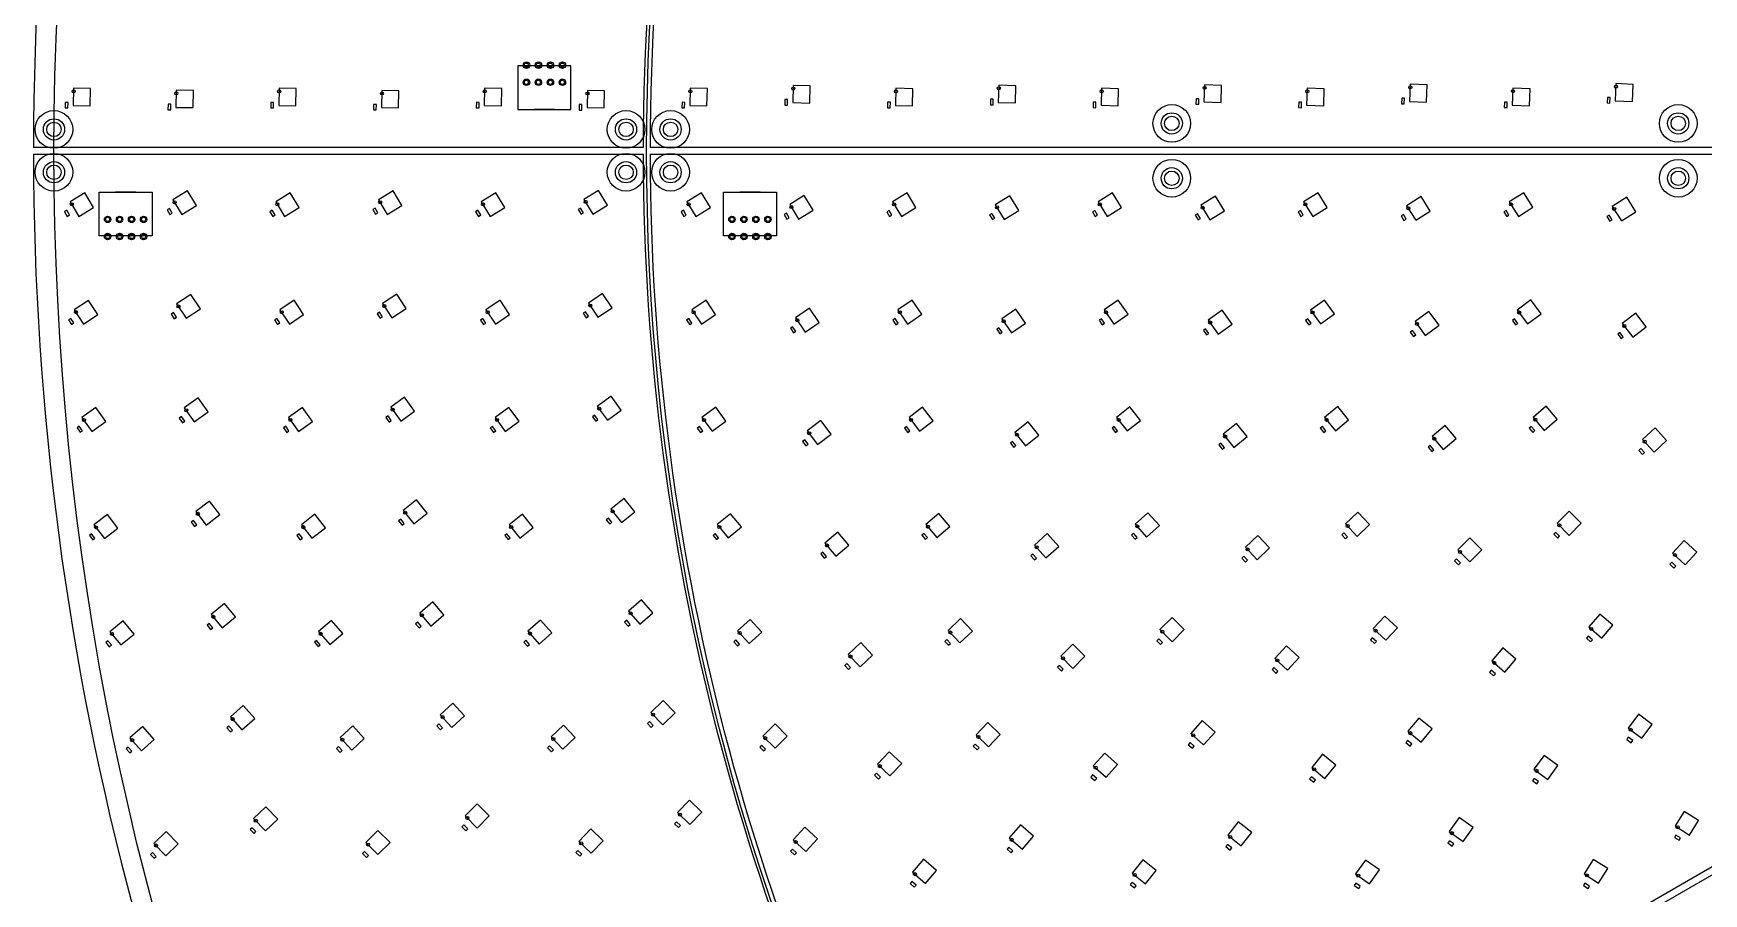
# Model space of a CAD drawing. Header units: millimetres. Extents: x -854 to 854, y -854 to 854.
# Drawn here: x -854 to -366.4, y -216.8 to 34.3 of the extents above; entities that cross this region are included whole.
import ezdxf

# ---------------------------------------------------------------- set-up
doc = ezdxf.new("R2010")
doc.units = ezdxf.units.MM
for name, color, linetype in [('CAP', 30, 'Continuous'), ('LED', 7, 'Continuous'), ('MOUNT', 1, 'Continuous'), ('OUTLINE', 2, 'Continuous'), ('WAGO', 3, 'Continuous')]:
    doc.layers.add(name, color=color, linetype=linetype)

msp = doc.modelspace()

# ---------------------------------------------------------------- linework, layer by layer
at = {"layer": 'CAP'}
for points in [[(-634.63, 14.97), (-634.67, 13.37), (-633.87, 13.35), (-633.83, 14.95), (-634.63, 14.97)], [(-574.6, 15.07), (-574.65, 13.47), (-573.85, 13.45), (-573.81, 15.05), (-574.6, 15.07)], [(-514.58, 15.19), (-514.63, 13.6), (-513.83, 13.57), (-513.78, 15.17), (-514.58, 15.19)], [(-454.54, 15.36), (-454.6, 13.76), (-453.8, 13.73), (-453.74, 15.33), (-454.54, 15.36)], [(-394.5, 15.57), (-394.57, 13.97), (-393.77, 13.94), (-393.7, 15.54), (-394.5, 15.57)], [(-844.68, 14.15), (-844.71, 12.55), (-843.91, 12.53), (-843.88, 14.13), (-844.68, 14.15)], [(-814.69, 13.59), (-814.72, 11.99), (-813.92, 11.97), (-813.89, 13.57), (-814.69, 13.59)], [(-784.67, 14.15), (-784.71, 12.55), (-783.91, 12.54), (-783.87, 14.14), (-784.67, 14.15)], [(-754.68, 13.55), (-754.71, 11.95), (-753.91, 11.93), (-753.88, 13.53), (-754.68, 13.55)], [(-724.66, 14.16), (-724.7, 12.56), (-723.9, 12.54), (-723.86, 14.14), (-724.66, 14.16)], [(-694.67, 13.51), (-694.71, 11.91), (-693.91, 11.89), (-693.87, 13.49), (-694.67, 13.51)], [(-664.65, 14.17), (-664.69, 12.57), (-663.89, 12.55), (-663.85, 14.15), (-664.65, 14.17)], [(-604.64, 14.18), (-604.68, 12.58), (-603.88, 12.56), (-603.84, 14.16), (-604.64, 14.18)], [(-544.62, 14.2), (-544.66, 12.6), (-543.86, 12.57), (-543.82, 14.17), (-544.62, 14.2)], [(-484.59, 14.21), (-484.65, 12.61), (-483.85, 12.59), (-483.79, 14.19), (-484.59, 14.21)], [(-424.56, 14.23), (-424.62, 12.64), (-423.82, 12.61), (-423.77, 14.21), (-424.56, 14.23)], [(-844.96, -17.76), (-844.14, -19.13), (-843.45, -18.72), (-844.28, -17.35), (-844.96, -17.76)], [(-814.97, -17.2), (-814.14, -18.57), (-813.46, -18.16), (-814.28, -16.79), (-814.97, -17.2)], [(-784.95, -17.77), (-784.12, -19.14), (-783.44, -18.72), (-784.26, -17.35), (-784.95, -17.77)], [(-754.95, -17.16), (-754.13, -18.53), (-753.44, -18.12), (-754.27, -16.75), (-754.95, -17.16)], [(-724.93, -17.78), (-724.1, -19.14), (-723.42, -18.73), (-724.25, -17.36), (-724.93, -17.78)], [(-694.94, -17.12), (-694.11, -18.49), (-693.42, -18.07), (-694.25, -16.71), (-694.94, -17.12)], [(-664.91, -17.79), (-664.08, -19.15), (-663.4, -18.74), (-664.23, -17.37), (-664.91, -17.79)], [(-634.88, -18.58), (-634.04, -19.95), (-633.36, -19.53), (-634.2, -18.16), (-634.88, -18.58)], [(-604.89, -17.8), (-604.05, -19.16), (-603.37, -18.74), (-604.21, -17.38), (-604.89, -17.8)], [(-574.85, -18.68), (-574.01, -20.05), (-573.33, -19.63), (-574.17, -18.26), (-574.85, -18.68)], [(-544.86, -17.81), (-544.02, -19.17), (-543.34, -18.75), (-544.18, -17.39), (-544.86, -17.81)], [(-514.81, -18.81), (-513.96, -20.17), (-513.28, -19.75), (-514.13, -18.39), (-514.81, -18.81)], [(-484.82, -17.83), (-483.98, -19.19), (-483.3, -18.77), (-484.14, -17.41), (-484.82, -17.83)], [(-454.76, -18.97), (-453.9, -20.33), (-453.23, -19.9), (-454.08, -18.55), (-454.76, -18.97)], [(-424.78, -17.85), (-423.92, -19.21), (-423.25, -18.78), (-424.1, -17.43), (-424.78, -17.85)], [(-394.68, -19.19), (-393.83, -20.54), (-393.15, -20.11), (-394.01, -18.76), (-394.68, -19.19)], [(-813.75, -47.66), (-812.88, -49), (-812.21, -48.56), (-813.09, -47.22), (-813.75, -47.66)], [(-753.65, -47.55), (-752.77, -48.88), (-752.1, -48.44), (-752.98, -47.11), (-753.65, -47.55)], [(-693.53, -47.42), (-692.64, -48.75), (-691.98, -48.3), (-692.86, -46.97), (-693.53, -47.42)], [(-843.71, -49.34), (-842.83, -50.68), (-842.16, -50.24), (-843.04, -48.9), (-843.71, -49.34)], [(-783.6, -49.36), (-782.71, -50.69), (-782.05, -50.25), (-782.93, -48.92), (-783.6, -49.36)], [(-723.47, -49.38), (-722.58, -50.71), (-721.91, -50.27), (-722.8, -48.94), (-723.47, -49.38)], [(-663.31, -49.4), (-662.42, -50.73), (-661.75, -50.28), (-662.65, -48.95), (-663.31, -49.4)], [(-633.03, -51.78), (-632.13, -53.1), (-631.47, -52.65), (-632.38, -51.33), (-633.03, -51.78)], [(-603.13, -49.43), (-602.22, -50.75), (-601.56, -50.3), (-602.47, -48.98), (-603.13, -49.43)], [(-572.79, -52.08), (-571.87, -53.39), (-571.21, -52.93), (-572.13, -51.62), (-572.79, -52.08)], [(-542.9, -49.46), (-541.98, -50.77), (-541.33, -50.31), (-542.25, -49), (-542.9, -49.46)], [(-512.47, -52.44), (-511.54, -53.74), (-510.89, -53.28), (-511.82, -51.97), (-512.47, -52.44)], [(-482.62, -49.5), (-481.69, -50.8), (-481.04, -50.33), (-481.97, -49.03), (-482.62, -49.5)], [(-452.07, -52.91), (-451.12, -54.19), (-450.47, -53.72), (-451.42, -52.43), (-452.07, -52.91)], [(-422.25, -49.55), (-421.3, -50.83), (-420.66, -50.36), (-421.61, -49.07), (-422.25, -49.55)], [(-391.51, -53.52), (-390.54, -54.79), (-389.9, -54.3), (-390.88, -53.03), (-391.51, -53.52)], [(-811.4, -78.05), (-810.48, -79.36), (-809.82, -78.9), (-810.75, -77.59), (-811.4, -78.05)], [(-751.12, -77.86), (-750.19, -79.15), (-749.54, -78.69), (-750.48, -77.39), (-751.12, -77.86)], [(-690.8, -77.62), (-689.86, -78.91), (-689.21, -78.44), (-690.16, -77.15), (-690.8, -77.62)], [(-841.27, -80.85), (-840.35, -82.16), (-839.69, -81.7), (-840.62, -80.39), (-841.27, -80.85)], [(-780.97, -80.87), (-780.04, -82.17), (-779.39, -81.7), (-780.32, -80.4), (-780.97, -80.87)], [(-720.62, -80.89), (-719.68, -82.18), (-719.03, -81.71), (-719.98, -80.42), (-720.62, -80.89)], [(-660.21, -80.91), (-659.25, -82.19), (-658.61, -81.71), (-659.57, -80.43), (-660.21, -80.91)], [(-599.71, -80.93), (-598.74, -82.2), (-598.11, -81.71), (-599.08, -80.44), (-599.71, -80.93)], [(-539.11, -80.95), (-538.11, -82.2), (-537.49, -81.7), (-538.48, -80.45), (-539.11, -80.95)], [(-478.35, -80.96), (-477.33, -82.2), (-476.71, -81.69), (-477.73, -80.45), (-478.35, -80.96)], [(-417.37, -80.96), (-416.33, -82.18), (-415.72, -81.65), (-416.76, -80.44), (-417.37, -80.96)], [(-629.46, -84.84), (-628.48, -86.11), (-627.85, -85.63), (-628.82, -84.36), (-629.46, -84.84)], [(-568.79, -85.29), (-567.8, -86.55), (-567.17, -86.05), (-568.16, -84.8), (-568.79, -85.29)], [(-507.95, -85.85), (-506.93, -87.08), (-506.31, -86.58), (-507.33, -85.34), (-507.95, -85.85)], [(-446.85, -86.54), (-445.8, -87.75), (-445.2, -87.23), (-446.24, -86.02), (-446.85, -86.54)], [(-385.36, -87.44), (-384.28, -88.62), (-383.69, -88.08), (-384.77, -86.9), (-385.36, -87.44)], [(-686.76, -107.68), (-685.76, -108.93), (-685.13, -108.43), (-686.13, -107.18), (-686.76, -107.68)], [(-837.66, -112.25), (-836.69, -113.52), (-836.05, -113.04), (-837.03, -111.77), (-837.66, -112.25)], [(-807.92, -108.34), (-806.94, -109.61), (-806.31, -109.12), (-807.28, -107.85), (-807.92, -108.34)], [(-777.08, -112.25), (-776.1, -113.51), (-775.47, -113.02), (-776.45, -111.76), (-777.08, -112.25)], [(-747.38, -108.04), (-746.39, -109.3), (-745.76, -108.8), (-746.75, -107.54), (-747.38, -108.04)], [(-716.41, -112.25), (-715.41, -113.49), (-714.78, -112.99), (-715.79, -111.75), (-716.41, -112.25)], [(-655.61, -112.23), (-654.59, -113.47), (-653.98, -112.96), (-655, -111.72), (-655.61, -112.23)], [(-594.66, -112.2), (-593.62, -113.42), (-593.01, -112.9), (-594.05, -111.68), (-594.66, -112.2)], [(-533.49, -112.15), (-532.42, -113.35), (-531.83, -112.82), (-532.89, -111.62), (-533.49, -112.15)], [(-472.03, -112.07), (-470.93, -113.24), (-470.35, -112.69), (-471.44, -111.52), (-472.03, -112.07)], [(-410.15, -111.93), (-409.02, -113.06), (-408.46, -112.49), (-409.59, -111.36), (-410.15, -111.93)], [(-624.15, -117.67), (-623.12, -118.89), (-622.51, -118.37), (-623.55, -117.15), (-624.15, -117.67)], [(-562.87, -118.22), (-561.8, -119.42), (-561.21, -118.88), (-562.27, -117.69), (-562.87, -118.22)], [(-501.24, -118.88), (-500.15, -120.05), (-499.57, -119.5), (-500.66, -118.34), (-501.24, -118.88)], [(-439.13, -119.69), (-438, -120.82), (-437.43, -120.26), (-438.57, -119.13), (-439.13, -119.69)], [(-376.27, -120.69), (-375.09, -121.77), (-374.55, -121.18), (-375.73, -120.1), (-376.27, -120.69)], [(-803.3, -138.47), (-802.28, -139.7), (-801.66, -139.19), (-802.69, -137.96), (-803.3, -138.47)], [(-742.42, -138.04), (-741.39, -139.26), (-740.78, -138.74), (-741.81, -137.53), (-742.42, -138.04)], [(-681.41, -137.54), (-680.35, -138.74), (-679.75, -138.21), (-680.81, -137.01), (-681.41, -137.54)], [(-832.88, -143.5), (-831.86, -144.73), (-831.24, -144.22), (-832.26, -142.99), (-832.88, -143.5)], [(-771.93, -143.45), (-770.9, -144.67), (-770.29, -144.15), (-771.32, -142.93), (-771.93, -143.45)], [(-710.83, -143.39), (-709.78, -144.59), (-709.17, -144.06), (-710.23, -142.86), (-710.83, -143.39)], [(-649.53, -143.3), (-648.45, -144.48), (-647.86, -143.95), (-648.94, -142.76), (-649.53, -143.3)], [(-587.97, -143.17), (-586.87, -144.33), (-586.29, -143.78), (-587.39, -142.62), (-587.97, -143.17)], [(-526.06, -142.98), (-524.93, -144.12), (-524.37, -143.55), (-525.5, -142.42), (-526.06, -142.98)], [(-463.69, -142.7), (-462.52, -143.8), (-461.97, -143.21), (-463.14, -142.12), (-463.69, -142.7)], [(-400.64, -142.26), (-399.43, -143.31), (-398.91, -142.7), (-400.12, -141.66), (-400.64, -142.26)], [(-617.14, -150.18), (-616.04, -151.34), (-615.46, -150.78), (-616.56, -149.62), (-617.14, -150.18)], [(-555.04, -150.75), (-553.91, -151.88), (-553.35, -151.32), (-554.48, -150.18), (-555.04, -150.75)], [(-492.4, -151.41), (-491.23, -152.51), (-490.68, -151.92), (-491.85, -150.83), (-492.4, -151.41)], [(-428.96, -152.17), (-427.75, -153.22), (-427.22, -152.61), (-428.44, -151.57), (-428.96, -152.17)], [(-797.56, -168.41), (-796.5, -169.6), (-795.9, -169.07), (-796.97, -167.88), (-797.56, -168.41)], [(-736.26, -167.83), (-735.18, -169), (-734.59, -168.46), (-735.68, -167.28), (-736.26, -167.83)], [(-674.76, -167.13), (-673.65, -168.28), (-673.08, -167.73), (-674.18, -166.57), (-674.76, -167.13)], [(-826.93, -174.54), (-825.86, -175.73), (-825.27, -175.2), (-826.33, -174.01), (-826.93, -174.54)], [(-765.53, -174.42), (-764.45, -175.59), (-763.86, -175.05), (-764.94, -173.88), (-765.53, -174.42)], [(-703.9, -174.26), (-702.79, -175.41), (-702.22, -174.86), (-703.32, -173.7), (-703.9, -174.26)], [(-641.98, -174.04), (-640.84, -175.17), (-640.28, -174.61), (-641.41, -173.48), (-641.98, -174.04)], [(-579.67, -173.75), (-578.51, -174.85), (-577.96, -174.27), (-579.12, -173.17), (-579.67, -173.75)], [(-516.86, -173.33), (-515.67, -174.39), (-515.13, -173.8), (-516.33, -172.73), (-516.86, -173.33)], [(-453.36, -172.72), (-452.13, -173.74), (-451.62, -173.12), (-452.85, -172.11), (-453.36, -172.72)], [(-388.89, -171.81), (-387.6, -172.76), (-387.13, -172.11), (-388.42, -171.16), (-388.89, -171.81)], [(-608.44, -182.27), (-607.27, -183.37), (-606.72, -182.79), (-607.88, -181.69), (-608.44, -182.27)], [(-545.34, -182.77), (-544.14, -183.83), (-543.61, -183.23), (-544.81, -182.17), (-545.34, -182.77)], [(-481.44, -183.29), (-480.2, -184.31), (-479.69, -183.69), (-480.93, -182.67), (-481.44, -183.29)], [(-416.39, -183.8), (-415.1, -184.75), (-414.63, -184.11), (-415.91, -183.16), (-416.39, -183.8)], [(-790.71, -198.12), (-789.6, -199.27), (-789.02, -198.71), (-790.13, -197.56), (-790.71, -198.12)], [(-728.91, -197.34), (-727.78, -198.47), (-727.21, -197.9), (-728.34, -196.77), (-728.91, -197.34)], [(-666.83, -196.4), (-665.67, -197.51), (-665.12, -196.93), (-666.27, -195.82), (-666.83, -196.4)], [(-374.96, -200.39), (-373.61, -201.24), (-373.18, -200.56), (-374.54, -199.71), (-374.96, -200.39)], [(-757.89, -205.1), (-756.76, -206.23), (-756.19, -205.67), (-757.32, -204.54), (-757.89, -205.1)], [(-695.63, -204.8), (-694.47, -205.9), (-693.92, -205.32), (-695.08, -204.22), (-695.63, -204.8)], [(-632.97, -204.39), (-631.78, -205.47), (-631.25, -204.88), (-632.43, -203.8), (-632.97, -204.39)], [(-569.78, -203.85), (-568.57, -204.89), (-568.05, -204.28), (-569.26, -203.24), (-569.78, -203.85)], [(-505.91, -203.09), (-504.65, -204.08), (-504.16, -203.46), (-505.41, -202.46), (-505.91, -203.09)], [(-441.09, -202.01), (-439.79, -202.94), (-439.33, -202.29), (-440.63, -201.36), (-441.09, -202.01)], [(-819.83, -205.34), (-818.72, -206.49), (-818.14, -205.93), (-819.25, -204.78), (-819.83, -205.34)], [(-598.06, -213.86), (-596.85, -214.9), (-596.33, -214.29), (-597.54, -213.25), (-598.06, -213.86)], [(-533.79, -214.17), (-532.53, -215.16), (-532.04, -214.53), (-533.29, -213.54), (-533.79, -214.17)], [(-468.42, -214.39), (-467.12, -215.32), (-466.65, -214.67), (-467.95, -213.74), (-468.42, -214.39)], [(-401.49, -214.41), (-400.13, -215.26), (-399.71, -214.58), (-401.06, -213.73), (-401.49, -214.41)]]:
    msp.add_lwpolyline(points, dxfattribs=at)
at = {"layer": 'LED'}
for points in [[(-387.02, 19.4), (-392.02, 19.62), (-392.24, 14.62), (-387.24, 14.4), (-387.02, 19.4)], [(-837.31, 18.16), (-842.31, 18.25), (-842.4, 13.25), (-837.4, 13.16), (-837.31, 18.16)], [(-807.31, 17.6), (-812.31, 17.69), (-812.4, 12.69), (-807.41, 12.6), (-807.31, 17.6)], [(-777.29, 18.16), (-782.29, 18.26), (-782.39, 13.26), (-777.39, 13.16), (-777.29, 18.16)], [(-747.3, 17.55), (-752.3, 17.65), (-752.4, 12.65), (-747.4, 12.55), (-747.3, 17.55)], [(-717.27, 18.15), (-722.27, 18.26), (-722.38, 13.26), (-717.38, 13.15), (-717.27, 18.15)], [(-687.28, 17.5), (-692.28, 17.61), (-692.39, 12.61), (-687.39, 12.5), (-687.28, 17.5)], [(-657.25, 18.15), (-662.25, 18.27), (-662.37, 13.27), (-657.37, 13.15), (-657.25, 18.15)], [(-627.22, 18.93), (-632.22, 19.06), (-632.35, 14.06), (-627.35, 13.93), (-627.22, 18.93)], [(-597.23, 18.14), (-602.23, 18.27), (-602.36, 13.27), (-597.36, 13.14), (-597.23, 18.14)], [(-567.19, 19), (-572.19, 19.15), (-572.33, 14.15), (-567.33, 14.01), (-567.19, 19)], [(-537.2, 18.13), (-542.2, 18.28), (-542.34, 13.28), (-537.35, 13.13), (-537.2, 18.13)], [(-507.15, 19.1), (-512.14, 19.27), (-512.31, 14.27), (-507.31, 14.11), (-507.15, 19.1)], [(-477.16, 18.12), (-482.16, 18.29), (-482.32, 13.29), (-477.33, 13.12), (-477.16, 18.12)], [(-447.09, 19.23), (-452.09, 19.42), (-452.28, 14.42), (-447.28, 14.23), (-447.09, 19.23)], [(-417.11, 18.11), (-422.11, 18.3), (-422.3, 13.3), (-417.3, 13.11), (-417.11, 18.11)], [(-839, -12.28), (-843.28, -14.86), (-840.7, -19.14), (-836.42, -16.56), (-839, -12.28)], [(-809.01, -11.71), (-813.29, -14.3), (-810.71, -18.58), (-806.43, -16), (-809.01, -11.71)], [(-779, -12.27), (-783.27, -14.86), (-780.69, -19.14), (-776.41, -16.55), (-779, -12.27)], [(-749, -11.67), (-753.28, -14.26), (-750.69, -18.54), (-746.42, -15.95), (-749, -11.67)], [(-718.99, -12.27), (-723.26, -14.87), (-720.67, -19.14), (-716.39, -16.55), (-718.99, -12.27)], [(-689, -11.62), (-693.27, -14.21), (-690.68, -18.49), (-686.4, -15.89), (-689, -11.62)], [(-658.98, -12.27), (-663.25, -14.87), (-660.65, -19.14), (-656.38, -16.54), (-658.98, -12.27)], [(-628.96, -13.05), (-633.22, -15.67), (-630.61, -19.93), (-626.35, -17.32), (-628.96, -13.05)], [(-598.97, -12.27), (-603.23, -14.88), (-600.62, -19.14), (-596.36, -16.53), (-598.97, -12.27)], [(-568.94, -13.14), (-573.2, -15.76), (-570.57, -20.02), (-566.32, -17.39), (-568.94, -13.14)], [(-538.96, -12.27), (-543.21, -14.89), (-540.59, -19.15), (-536.33, -16.52), (-538.96, -12.27)], [(-508.92, -13.24), (-513.17, -15.88), (-510.53, -20.13), (-506.28, -17.49), (-508.92, -13.24)], [(-478.94, -12.26), (-483.19, -14.9), (-480.55, -19.15), (-476.3, -16.51), (-478.94, -12.26)], [(-448.9, -13.38), (-453.13, -16.04), (-450.47, -20.27), (-446.24, -17.61), (-448.9, -13.38)], [(-418.92, -12.26), (-423.15, -14.92), (-420.49, -19.15), (-416.26, -16.49), (-418.92, -12.26)], [(-388.86, -13.56), (-393.08, -16.25), (-390.39, -20.46), (-386.18, -17.78), (-388.86, -13.56)], [(-837.96, -43.64), (-842.14, -46.38), (-839.4, -50.56), (-835.22, -47.82), (-837.96, -43.64)], [(-808, -41.96), (-812.19, -44.69), (-809.45, -48.88), (-805.26, -46.14), (-808, -41.96)], [(-777.87, -43.63), (-782.04, -46.39), (-779.28, -50.56), (-775.11, -47.8), (-777.87, -43.63)], [(-747.92, -41.82), (-752.1, -44.58), (-749.34, -48.75), (-745.17, -45.99), (-747.92, -41.82)], [(-717.77, -43.62), (-721.93, -46.4), (-719.15, -50.56), (-714.99, -47.78), (-717.77, -43.62)], [(-687.83, -41.66), (-691.99, -44.44), (-689.21, -48.6), (-685.06, -45.82), (-687.83, -41.66)], [(-657.65, -43.61), (-661.79, -46.41), (-658.99, -50.56), (-654.85, -47.75), (-657.65, -43.61)], [(-597.51, -43.6), (-601.63, -46.43), (-598.79, -50.55), (-594.67, -47.72), (-597.51, -43.6)], [(-537.33, -43.58), (-541.43, -46.45), (-538.56, -50.55), (-534.46, -47.68), (-537.33, -43.58)], [(-477.11, -43.56), (-481.18, -46.47), (-478.26, -50.54), (-474.2, -47.62), (-477.11, -43.56)], [(-416.83, -43.53), (-420.86, -46.5), (-417.89, -50.52), (-413.86, -47.55), (-416.83, -43.53)], [(-627.41, -45.95), (-631.53, -48.78), (-628.7, -52.91), (-624.58, -50.07), (-627.41, -45.95)], [(-567.22, -46.2), (-571.31, -49.06), (-568.45, -53.16), (-564.35, -50.29), (-567.22, -46.2)], [(-506.97, -46.5), (-511.03, -49.41), (-508.12, -53.48), (-504.06, -50.56), (-506.97, -46.5)], [(-446.64, -46.89), (-450.67, -49.86), (-447.7, -53.88), (-443.67, -50.91), (-446.64, -46.89)], [(-386.2, -47.4), (-390.17, -50.44), (-387.13, -54.41), (-383.16, -51.37), (-386.2, -47.4)], [(-805.87, -72.14), (-809.95, -75.03), (-807.05, -79.11), (-802.98, -76.22), (-805.87, -72.14)], [(-745.63, -71.9), (-749.69, -74.82), (-746.77, -78.88), (-742.71, -75.96), (-745.63, -71.9)], [(-685.36, -71.62), (-689.39, -74.58), (-686.44, -78.61), (-682.4, -75.66), (-685.36, -71.62)], [(-835.74, -74.94), (-839.82, -77.83), (-836.92, -81.91), (-832.85, -79.02), (-835.74, -74.94)], [(-775.48, -74.92), (-779.54, -77.84), (-776.62, -81.9), (-772.56, -78.97), (-775.48, -74.92)], [(-715.18, -74.89), (-719.21, -77.85), (-716.26, -81.88), (-712.23, -78.92), (-715.18, -74.89)], [(-654.83, -74.85), (-658.83, -77.85), (-655.84, -81.85), (-651.83, -78.86), (-654.83, -74.85)], [(-594.41, -74.81), (-598.37, -77.85), (-595.33, -81.82), (-591.36, -78.78), (-594.41, -74.81)], [(-533.89, -74.75), (-537.81, -77.85), (-534.71, -81.77), (-530.79, -78.67), (-533.89, -74.75)], [(-473.24, -74.67), (-477.11, -77.84), (-473.94, -81.71), (-470.07, -78.54), (-473.24, -74.67)], [(-412.41, -74.56), (-416.2, -77.82), (-412.94, -81.61), (-409.15, -78.35), (-412.41, -74.56)], [(-624.15, -78.73), (-628.12, -81.77), (-625.07, -85.74), (-621.1, -82.69), (-624.15, -78.73)], [(-563.57, -79.1), (-567.49, -82.2), (-564.39, -86.12), (-560.47, -83.02), (-563.57, -79.1)], [(-502.84, -79.56), (-506.71, -82.73), (-503.53, -86.6), (-499.67, -83.42), (-502.84, -79.56)], [(-441.89, -80.13), (-445.68, -83.4), (-442.42, -87.19), (-438.63, -83.92), (-441.89, -80.13)], [(-380.6, -80.88), (-384.29, -84.26), (-380.91, -87.94), (-377.22, -84.57), (-380.6, -80.88)], [(-802.61, -102.22), (-806.58, -105.26), (-803.53, -109.23), (-799.57, -106.19), (-802.61, -102.22)], [(-742.13, -101.87), (-746.07, -104.95), (-742.99, -108.89), (-739.05, -105.8), (-742.13, -101.87)], [(-681.58, -101.45), (-685.48, -104.58), (-682.35, -108.48), (-678.46, -105.35), (-681.58, -101.45)], [(-832.35, -106.14), (-836.32, -109.18), (-833.28, -113.15), (-829.31, -110.1), (-832.35, -106.14)], [(-771.84, -106.08), (-775.77, -109.17), (-772.69, -113.1), (-768.75, -110.02), (-771.84, -106.08)], [(-711.24, -106.01), (-715.13, -109.14), (-712.01, -113.04), (-708.11, -109.91), (-711.24, -106.01)], [(-650.53, -105.93), (-654.38, -109.11), (-651.2, -112.97), (-647.34, -109.78), (-650.53, -105.93)], [(-589.68, -105.82), (-593.48, -109.06), (-590.23, -112.87), (-586.43, -109.62), (-589.68, -105.82)], [(-528.64, -105.67), (-532.37, -108.99), (-529.05, -112.73), (-525.31, -109.4), (-528.64, -105.67)], [(-467.35, -105.46), (-470.99, -108.88), (-467.58, -112.53), (-463.93, -109.11), (-467.35, -105.46)], [(-405.69, -105.17), (-409.22, -108.7), (-405.69, -112.24), (-402.15, -108.7), (-405.69, -105.17)], [(-619.17, -111.28), (-622.98, -114.53), (-619.73, -118.33), (-615.93, -115.09), (-619.17, -111.28)], [(-558.02, -111.73), (-561.75, -115.06), (-558.43, -118.79), (-554.69, -115.47), (-558.02, -111.73)], [(-496.56, -112.28), (-500.21, -115.69), (-496.79, -119.34), (-493.14, -115.92), (-496.56, -112.28)], [(-434.67, -112.93), (-438.2, -116.47), (-434.67, -120), (-431.13, -116.47), (-434.67, -112.93)], [(-372.1, -113.74), (-375.48, -117.43), (-371.8, -120.81), (-368.42, -117.12), (-372.1, -113.74)], [(-676.51, -131.08), (-680.27, -134.38), (-676.97, -138.14), (-673.21, -134.84), (-676.51, -131.08)], [(-798.23, -132.16), (-802.08, -135.35), (-798.89, -139.2), (-795.04, -136.01), (-798.23, -132.16)], [(-737.43, -131.67), (-741.24, -134.91), (-738, -138.72), (-734.19, -135.48), (-737.43, -131.67)], [(-521.6, -136.23), (-525.14, -139.76), (-521.6, -143.3), (-518.06, -139.76), (-521.6, -136.23)], [(-459.45, -135.8), (-462.87, -139.45), (-459.22, -142.87), (-455.8, -139.22), (-459.45, -135.8)], [(-396.7, -135.19), (-399.96, -138.98), (-396.17, -142.24), (-392.91, -138.45), (-396.7, -135.19)], [(-827.8, -137.19), (-831.65, -140.38), (-828.46, -144.23), (-824.61, -141.04), (-827.8, -137.19)], [(-766.94, -137.07), (-770.75, -140.31), (-767.51, -144.12), (-763.7, -140.88), (-766.94, -137.07)], [(-705.93, -136.94), (-709.69, -140.23), (-706.4, -143.99), (-702.64, -140.7), (-705.93, -136.94)], [(-644.75, -136.76), (-648.45, -140.12), (-645.09, -143.82), (-641.39, -140.46), (-644.75, -136.76)], [(-583.33, -136.53), (-586.96, -139.97), (-583.51, -143.6), (-579.89, -140.16), (-583.33, -136.53)], [(-612.5, -143.54), (-616.13, -146.98), (-612.69, -150.6), (-609.06, -147.16), (-612.5, -143.54)], [(-550.58, -143.99), (-554.11, -147.53), (-550.58, -151.06), (-547.04, -147.53), (-550.58, -143.99)], [(-488.16, -144.51), (-491.57, -148.16), (-487.92, -151.58), (-484.51, -147.93), (-488.16, -144.51)], [(-425.01, -145.1), (-428.27, -148.89), (-424.48, -152.15), (-421.22, -148.36), (-425.01, -145.1)], [(-670.15, -160.47), (-673.76, -163.93), (-670.3, -167.54), (-666.69, -164.08), (-670.15, -160.47)], [(-792.73, -161.91), (-796.45, -165.25), (-793.12, -168.97), (-789.39, -165.64), (-792.73, -161.91)], [(-731.53, -161.25), (-735.21, -164.64), (-731.82, -168.32), (-728.14, -164.93), (-731.53, -161.25)], [(-449.58, -165.56), (-452.75, -169.43), (-448.89, -172.6), (-445.72, -168.73), (-449.58, -165.56)], [(-385.48, -164.46), (-388.45, -168.48), (-384.43, -171.45), (-381.46, -167.43), (-385.48, -164.46)], [(-822.09, -168.04), (-825.82, -171.37), (-822.49, -175.1), (-818.76, -171.77), (-822.09, -168.04)], [(-760.8, -167.85), (-764.47, -171.24), (-761.08, -174.91), (-757.41, -171.52), (-760.8, -167.85)], [(-699.29, -167.6), (-702.9, -171.06), (-699.44, -174.67), (-695.83, -171.21), (-699.29, -167.6)], [(-637.51, -167.29), (-641.05, -170.82), (-637.51, -174.36), (-633.98, -170.82), (-637.51, -167.29)], [(-575.38, -166.87), (-578.83, -170.5), (-575.2, -173.94), (-571.76, -170.32), (-575.38, -166.87)], [(-512.8, -166.32), (-516.12, -170.06), (-512.39, -173.38), (-509.06, -169.65), (-512.8, -166.32)], [(-604.15, -175.4), (-607.59, -179.02), (-603.96, -182.46), (-600.52, -178.84), (-604.15, -175.4)], [(-541.27, -175.76), (-544.6, -179.5), (-540.86, -182.82), (-537.54, -179.08), (-541.27, -175.76)], [(-477.66, -176.13), (-480.83, -179.99), (-476.97, -183.17), (-473.79, -179.3), (-477.66, -176.13)], [(-412.98, -176.46), (-415.95, -180.48), (-411.93, -183.45), (-408.96, -179.42), (-412.98, -176.46)], [(-662.51, -189.55), (-665.97, -193.16), (-662.36, -196.62), (-658.9, -193), (-662.51, -189.55)], [(-786.12, -191.44), (-789.72, -194.91), (-786.25, -198.51), (-782.65, -195.04), (-786.12, -191.44)], [(-724.44, -190.58), (-727.98, -194.11), (-724.44, -197.65), (-720.91, -194.11), (-724.44, -190.58)], [(-437.79, -194.61), (-440.7, -198.68), (-436.64, -201.59), (-433.73, -197.52), (-437.79, -194.61)], [(-372.12, -192.81), (-374.78, -197.04), (-370.54, -199.7), (-367.88, -195.47), (-372.12, -192.81)], [(-815.24, -198.66), (-818.84, -202.13), (-815.37, -205.73), (-811.77, -202.26), (-815.24, -198.66)], [(-753.42, -198.34), (-756.96, -201.88), (-753.42, -205.41), (-749.89, -201.88), (-753.42, -198.34)], [(-691.31, -197.94), (-694.77, -201.55), (-691.16, -205.01), (-687.7, -201.4), (-691.31, -197.94)], [(-628.83, -197.43), (-632.19, -201.13), (-628.49, -204.49), (-625.13, -200.79), (-628.83, -197.43)], [(-565.86, -196.76), (-569.11, -200.56), (-565.31, -203.81), (-562.06, -200.01), (-565.86, -196.76)], [(-502.26, -195.86), (-505.36, -199.78), (-501.44, -202.88), (-498.34, -198.96), (-502.26, -195.86)], [(-594.14, -206.77), (-597.39, -210.58), (-593.59, -213.82), (-590.34, -210.02), (-594.14, -206.77)], [(-530.14, -206.94), (-533.24, -210.86), (-529.32, -213.96), (-526.22, -210.04), (-530.14, -206.94)], [(-465.12, -206.99), (-468.03, -211.06), (-463.96, -213.97), (-461.05, -209.9), (-465.12, -206.99)], [(-398.64, -206.82), (-401.3, -211.06), (-397.07, -213.72), (-394.41, -209.48), (-398.64, -206.82)]]:
    msp.add_lwpolyline(points, dxfattribs=at)
for centre in [(-842.27, 17.35), (-812.28, 16.79), (-782.26, 17.36), (-752.27, 16.75), (-722.24, 17.36), (-692.25, 16.71), (-662.22, 17.36), (-632.19, 18.16), (-602.2, 17.37), (-572.16, 18.25), (-542.17, 17.38), (-512.12, 18.37), (-482.14, 17.38), (-452.07, 18.52), (-422.09, 17.39), (-392.01, 18.72), (-812.78, -15.04), (-752.77, -15), (-692.76, -14.96), (-842.78, -15.6), (-782.77, -15.61), (-722.75, -15.61), (-662.74, -15.62), (-632.71, -16.41), (-602.72, -15.62), (-572.68, -16.5), (-542.7, -15.63), (-512.65, -16.62), (-482.67, -15.64), (-452.61, -16.77), (-422.63, -15.65), (-392.55, -16.98), (-841.6, -47.1), (-811.65, -45.42), (-781.5, -47.11), (-751.56, -45.3), (-721.38, -47.12), (-691.45, -45.16), (-661.24, -47.13), (-601.08, -47.14), (-540.87, -47.16), (-480.61, -47.17), (-420.28, -47.19), (-630.98, -49.5), (-570.76, -49.77), (-510.47, -50.12), (-450.09, -50.55), (-389.58, -51.13), (-809.39, -75.74), (-749.12, -75.53), (-688.82, -75.28), (-839.25, -78.54), (-778.97, -78.54), (-718.64, -78.54), (-658.25, -78.54), (-627.53, -82.45), (-597.78, -78.54), (-566.9, -82.88), (-537.21, -78.53), (-476.5, -78.51), (-415.58, -78.47), (-506.1, -83.39), (-445.06, -84.05), (-383.64, -84.89), (-805.99, -105.95), (-745.48, -105.63), (-684.88, -105.25), (-835.73, -109.86), (-775.18, -109.84), (-714.53, -109.81), (-653.77, -109.77), (-592.86, -109.72), (-531.74, -109.63), (-470.34, -109.5), (-408.55, -109.31), (-622.35, -115.18), (-561.12, -115.7), (-499.56, -116.32), (-437.53, -117.07), (-374.78, -118), (-801.46, -136.01), (-740.62, -135.56), (-679.64, -135.02), (-831.04, -141.04), (-770.13, -140.97), (-709.06, -140.88), (-647.81, -140.76), (-586.3, -140.59), (-524.46, -140.36), (-462.17, -140.03), (-399.24, -139.53), (-615.47, -147.6), (-553.44, -148.13), (-490.88, -148.74), (-427.56, -149.44), (-795.82, -165.88), (-734.56, -165.27), (-673.1, -164.54), (-578.14, -171.08), (-515.42, -170.62), (-452.03, -169.96), (-387.7, -168.98), (-825.18, -172.01), (-763.83, -171.86), (-702.24, -171.67), (-640.37, -171.42), (-606.9, -179.61), (-543.89, -180.06), (-480.1, -180.53), (-415.2, -180.97), (-727.31, -194.72), (-665.28, -193.75), (-789.06, -195.52), (-504.62, -200.3), (-439.94, -199.16), (-373.99, -197.48), (-818.18, -202.75), (-756.29, -202.48), (-694.09, -202.14), (-631.49, -201.7), (-568.39, -201.11), (-596.67, -211.12), (-532.5, -211.38), (-467.27, -211.54), (-400.51, -211.49)]:
    msp.add_circle(centre, 0.45, dxfattribs=at)
at = {"layer": 'MOUNT'}
for centre, radius in [((-848, 6.25), 5.5), ((-681, 6.25), 5.5), ((-668, 6.25), 5.5), ((-521.68, 8), 5.5), ((-521.68, 8), 3.1), ((-521.68, 8), 2.11), ((-373.84, 8), 5.5), ((-373.84, 8), 3.1), ((-373.84, 8), 2.11), ((-848, 6.25), 3.1), ((-848, 6.25), 2.11), ((-681, 6.25), 3.1), ((-681, 6.25), 2.11), ((-668, 6.25), 3.1), ((-668, 6.25), 2.11), ((-848, -6.25), 5.5), ((-848, -6.25), 3.1), ((-848, -6.25), 2.11), ((-681, -6.25), 5.5), ((-681, -6.25), 3.1), ((-681, -6.25), 2.11), ((-668, -6.25), 5.5), ((-668, -6.25), 3.1), ((-668, -6.25), 2.11), ((-521.68, -8), 5.5), ((-373.84, -8), 5.5), ((-521.68, -8), 3.1), ((-521.68, -8), 2.11), ((-373.84, -8), 3.1), ((-373.84, -8), 2.11)]:
    msp.add_circle(centre, radius, dxfattribs=at)
at = {"layer": 'OUTLINE'}
for p, q in [((-676, 1), (-854, 1)), ((-226, 1), (-674, 1)), ((-854, -1), (-676, -1)), ((-674, -1), (-226, -1)), ((-196.22, -112.13), (-584.2, -336.13)), ((-583.2, -337.87), (-195.22, -113.86))]:
    msp.add_line(p, q, dxfattribs=at)
for radius in [848, 675]:
    msp.add_circle((0, 0), radius, dxfattribs=at)
for radius, start, end in [(854, 150.0671, 179.9329), (676, 150.0848, 179.9152), (674, 150.085, 179.915), (854, 180.0671, 209.9329), (676, 180.0848, 209.9152), (674, 180.085, 209.915)]:
    msp.add_arc((0, 0), radius, start, end, dxfattribs=at)
at = {"layer": 'WAGO'}
for p, q in [((-701.83, 12.1), (-707.83, 12.1)), ((-824.08, -12.1), (-830.08, -12.1)), ((-641.82, -12.1), (-647.82, -12.1))]:
    msp.add_line(p, q, dxfattribs=at)
for points in [[(-697.08, 24.8), (-712.58, 24.8), (-712.58, 12.1), (-697.08, 12.1), (-697.08, 24.8)], [(-819.33, -24.8), (-834.83, -24.8), (-834.83, -12.1), (-819.33, -12.1), (-819.33, -24.8)], [(-637.07, -24.8), (-652.57, -24.8), (-652.57, -12.1), (-637.07, -12.1), (-637.07, -24.8)]]:
    msp.add_lwpolyline(points, dxfattribs=at)
for centre, radius in [((-710.08, 25), 0.95), ((-710.08, 25), 0.6), ((-706.58, 25), 0.95), ((-706.58, 25), 0.6), ((-703.08, 25), 0.95), ((-703.08, 25), 0.6), ((-699.58, 25), 0.95), ((-699.58, 25), 0.6), ((-710.08, 20), 0.95), ((-710.08, 20), 0.6), ((-706.58, 20), 0.95), ((-706.58, 20), 0.6), ((-703.08, 20), 0.95), ((-703.08, 20), 0.6), ((-699.58, 20), 0.95), ((-699.58, 20), 0.6), ((-832.33, -20), 0.95), ((-832.33, -20), 0.6), ((-828.83, -20), 0.95), ((-828.83, -20), 0.6), ((-825.33, -20), 0.95), ((-825.33, -20), 0.6), ((-821.83, -20), 0.95), ((-821.83, -20), 0.6), ((-650.07, -20), 0.95), ((-650.07, -20), 0.6), ((-646.57, -20), 0.95), ((-646.57, -20), 0.6), ((-643.07, -20), 0.95), ((-643.07, -20), 0.6), ((-639.57, -20), 0.95), ((-639.57, -20), 0.6), ((-832.33, -25), 0.95), ((-828.83, -25), 0.95), ((-825.33, -25), 0.95), ((-821.83, -25), 0.95), ((-650.07, -25), 0.95), ((-646.57, -25), 0.95), ((-643.07, -25), 0.95), ((-639.57, -25), 0.95), ((-832.33, -25), 0.6), ((-828.83, -25), 0.6), ((-825.33, -25), 0.6), ((-821.83, -25), 0.6), ((-650.07, -25), 0.6), ((-646.57, -25), 0.6), ((-643.07, -25), 0.6), ((-639.57, -25), 0.6)]:
    msp.add_circle(centre, radius, dxfattribs=at)

doc.saveas('drawing.dxf')
